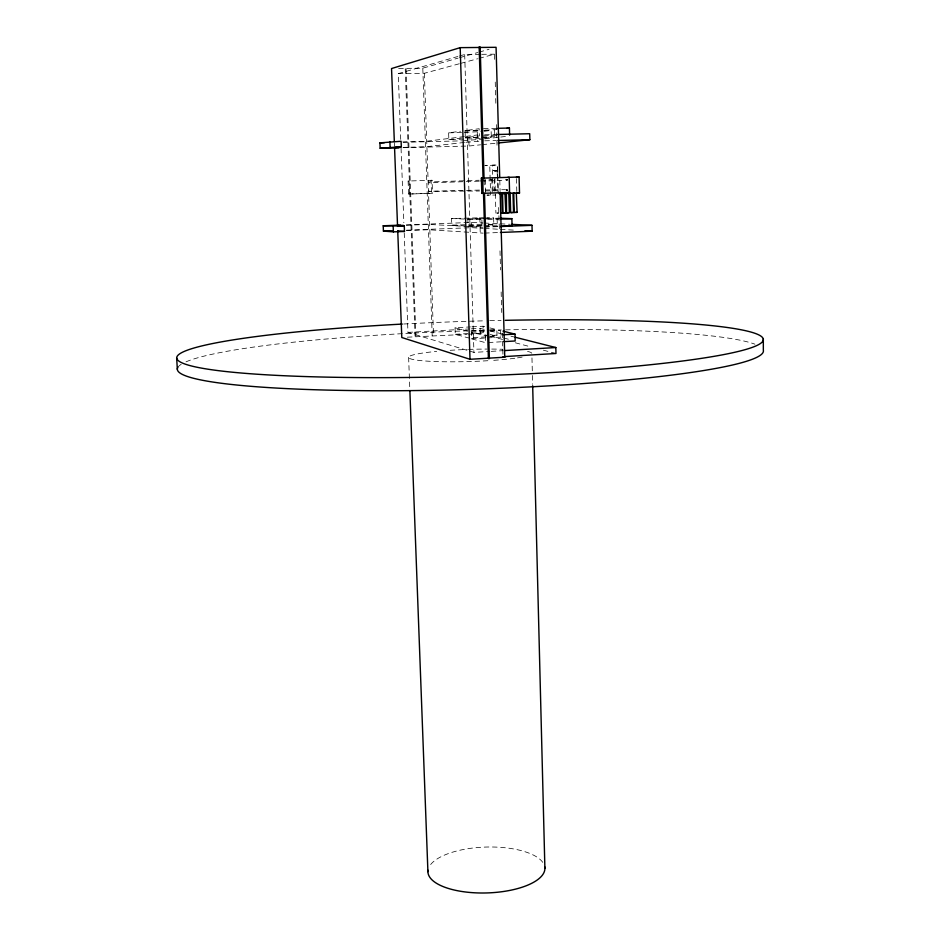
<?xml version="1.0" encoding="UTF-8"?>
<svg xmlns="http://www.w3.org/2000/svg" width="940" height="940" viewBox="0 0 940 940"><rect width="100%" height="100%" fill="white"/><g stroke="black" fill="none" stroke-linecap="round" stroke-linejoin="round"><path stroke-width="0.7" stroke-dasharray="4.7 3.53" d="M479.471 190.08L428.405 191.314L479.494 191.02M479.212 181.185L428.511 182.865L428.452 182.008L479.177 180.233M428.875 191.725L428.793 190.879M428.429 182.019L428.593 182.854M400.722 139.414L398.255 73.637L457.768 56.494M459.155 56.095L464.689 54.497L480.281 54.332M398.642 68.467L422.8 68.162L458.027 58.127M459.437 57.728L477.755 52.523M479.165 52.123L489.023 49.315M398.255 73.637L424.351 73.285L459.402 63.732M460.8 63.344L477.626 58.762M479.024 58.386L494.452 54.179L494.652 61.523M480.234 138.591L448.85 139.613L448.627 132.846L460.459 131.248M465.265 136.218L465.089 130.625L479.153 128.721L479.365 135.912L465.312 137.616L497.507 136.594M464.372 132.481L482.796 131.471M484.182 131.294L491.115 130.401L491.315 137.31L481.621 138.439M484.77 130.167L497.307 129.602M464.313 136.57L425.373 141.388L402.814 141.94M465.758 136.394L477.285 134.972M448.85 139.613L461.987 138.016L491.315 137.31M463.056 140.824L483.372 139.026M484.817 138.862L499.305 137.205M500.75 137.04L506.543 136.371M464.501 142.445L425.573 146.804L403.013 147.38M465.935 142.292L483.289 140.859M403.471 147.686L469.048 146.006L480.634 144.807M482.079 144.654L496.555 143.162M495.862 170.927L493.3 170.575L497.072 170.481M404.235 232.967L407.96 332.372L473.936 352.382L489.822 351.443M491.256 351.36L502.806 350.679M407.337 337.19L467.133 334.311M468.59 334.229L480.27 333.571L488.683 335.791M485.346 335.791L485.545 342.689L471.598 338.811L471.387 332.09L485.346 335.791L502.277 334.828M489.963 327.919L496.837 329.623L497.025 336.273L468.296 337.895L455.242 334.276L455.031 327.766L470.47 326.909M471.598 338.811L486.039 337.989M487.484 337.906L500.491 337.166L509.832 339.599M488.365 342.536L502.477 341.714M471.868 326.838L483.089 326.215L488.589 327.578M407.96 332.372L469.882 328.941M471.351 328.859L480.117 328.377L488.53 330.504M470.964 331.056L488.213 330.105M489.646 330.022L496.837 329.623M471.387 332.09L488.73 331.127M490.175 331.045L500.303 330.481L500.491 337.166M455.242 334.276L483.289 332.701L483.089 326.215M494.252 171.01L496.661 170.904M496.673 213.063L497.683 213.086M406.515 230.594L428.476 229.736L483.125 233.143M484.57 233.096L498.987 232.521M408.113 181.02L409.076 180.974L409.558 194.028L432.529 193.276L432.083 180.268L408.113 181.02L408.583 194.04L409.558 194.028M432.083 180.268L431.061 180.304L431.519 193.287L432.529 193.276M406.35 224.895L471.41 222.428L482.949 222.98M406.315 225.248L428.288 224.413L482.949 227.233M485.346 217.669L451.447 218.515L451.658 225.165L482.784 224.225M482.197 225.224L464.76 225.894L451.658 225.165M488.013 225.001L493.829 224.778L493.629 217.986L486.732 217.728M485.404 218.55L467.862 219.208L468.073 226.082L482.69 225.518M484.147 225.459L499.986 225.083M484.946 226.74L499.222 226.188M406.538 230.194L471.575 227.668L483.113 228.338M484.394 227.175L498.823 226.611M497.777 213.075L498.752 213.016L497.471 213.039M467.462 218.961L493.629 217.986M486.873 218.491L499.798 218.209M467.862 219.208L486.156 219.631M487.59 219.572L499.022 219.149M496.884 170.916L496.308 170.916M480.622 180.186L492.207 179.775M480.657 181.138L503.828 180.363M408.583 194.04L431.519 193.287M489.388 195.038L486.944 195.121L495.65 195.038M496.978 170.446L496.273 170.469M496.014 170.516L494.24 170.563M496.003 170.951L494.675 170.998M403.26 142.292L461.599 140.859M484.746 140.812L496.39 140.53M465.089 130.625L479.142 130.296M464.701 131.001L482.314 130.601M483.783 130.566L491.115 130.401M448.627 132.846L462.95 132.517M484.57 134.796L497.683 134.479M483.689 135.806L496.661 135.501M483.477 128.615L496.461 128.322M485.263 189.986L505.532 189.657M485.287 190.938L499.774 190.738M481.691 54.32L494.452 54.179M451.447 218.515L464.548 219.067M484.394 223.05L498.823 223.732M500.268 223.802L510.361 224.284M488.306 224.496L493.829 224.778M468.073 226.082L482.091 226.857L481.879 219.796M484.558 228.432L498.976 229.266M500.421 229.348L516.283 230.276M489.928 330.868L502.548 334.053M510.961 336.191L513.769 336.896M490.163 334.487L497.025 336.273M490.081 336.156L502.7 339.469M515.32 342.795L529.337 346.484M543.355 350.173L554.577 353.123M455.031 327.766L468.085 331.221M401.051 148.179L403.848 222.733M408.618 357.318L409.828 389.56M394.377 143.103L394.506 146.229M406.092 68.796L415.903 336.168M405.234 68.82L415.069 336.191M424.351 73.285L433.54 336.191M422.8 68.162L432.2 335.803M480.117 328.377L480.27 333.571M468.884 140.683L469.048 146.006M471.41 222.428L471.575 227.668M464.689 54.497L473.936 352.382M494.416 179.223L494.746 190.902M493.054 190.844L492.313 165.158L497.272 165.017L484.852 165.628L489.752 165.487L490.61 195.003M491.855 179.317L492.266 193.851M485.263 179.693L485.674 193.758M484.1 180.175L484.276 186.026M477.262 132.188L477.473 141M479.823 217.469L480.023 224.084M480.07 227.339L480.246 233.261M499.798 180.327L500.08 190.562M495.239 82.074L495.85 104.082M496.438 124.632L497.013 145.183M497.636 167.203L498.212 192.23M498.635 207.493L499.375 228.855M499.998 250.863L500.527 269.945M501.149 291.964L501.737 312.515M502.312 333.065L502.912 354.274M497.319 166.439L498.047 192.101M497.166 170.904L497.319 176.321M494.605 129.943L494.804 136.899M497.107 218.115L497.307 224.954M494.898 177.754L495.274 190.867M495.356 193.781L495.909 213.11M531.97 357.917L532.381 374.038M532.416 375.507L532.639 384.307M516.46 178.553L516.812 191.584M177.825 367.47A293.186 29.305 -1.8 0 1 181.173 364.332M186.014 361.829A293.186 29.305 -1.8 0 1 470.212 330.751M471.622 330.704A293.186 29.305 -1.8 0 1 485.792 330.304M490.034 330.198A293.186 29.305 -1.8 0 1 501.337 329.94M505.567 329.858A293.186 29.305 -1.8 0 1 754.914 344.193M403.707 324.006A293.515 27.46 -1.8 0 1 485.51 320.787M489.752 320.669A293.515 27.46 -1.8 0 1 501.067 320.411M522.123 357.106A61.652 6.075 -1.8 0 1 517.435 357.882M514.791 358.257A61.652 6.075 -1.8 0 1 491.679 360.478M487.884 360.713A61.652 6.075 -1.8 0 1 414.305 359.738A61.652 6.075 -1.8 0 1 436.701 351.384M450.154 350.315A61.652 6.075 -1.8 0 1 467.239 349.457M468.484 349.41A61.652 6.075 -1.8 0 1 486.967 349.069M491.714 349.069A61.652 6.075 -1.8 0 1 502.923 349.269M527.54 351.419A61.652 6.075 -1.8 0 1 531.852 353.511M430.661 864.53A58.515 22.948 -1.8 0 1 487.813 847.011A58.515 22.948 -1.8 0 1 542.944 862.603"/><path stroke-width="1.41" d="M499.716 177.401L496.073 47.306L460.189 47.646L391.545 68.55L394.33 141.635M399.089 147.792L380.148 148.273L379.936 142.868L401.098 141.27L401.31 146.793L394.553 147.592L398.783 147.486M506.742 128.381L509.433 128.028L509.621 135.184M380.148 148.273L401.31 146.793M498.012 143.009L529.866 139.708L529.714 133.727L497.683 134.479M479.329 47.024L479.647 47.082M502.301 212.898L501.267 212.957M503.323 193.499L502.524 193.534L503.006 212.851L505.861 212.757L504.956 193.464M505.826 212.769L504.792 212.828M506.437 193.417L506.531 212.722L509.374 212.628L508.787 193.334M509.339 212.651L508.317 212.699M510.138 193.287L510.667 212.569L512.006 212.558M514.697 193.147L513.769 193.158L514.227 212.44L517.071 212.346L516.107 212.405M504.404 356.589L555.975 353.487L555.834 347.541L515.167 337.248M397.726 230.805L401.791 337.507L470 359.291L504.757 357.2L500.127 192.018M504.24 350.596L555.834 347.541M503.687 334.746L514.991 334.111L515.167 340.985L503.887 341.631M501.748 193.57L502.383 212.898L501.49 212.898M512.981 193.194L513.546 212.487M516.319 193.088L517.118 212.358M510.49 193.264L511.043 193.264M500.433 232.462L532.146 231.193L532.005 225.33L511.807 224.355M481.374 178.165L482.69 178.118L483.137 193.334L481.832 193.346L481.374 178.165L519.091 177.002L519.514 193.005L499.187 193.687M507.812 177.355L509.186 177.296L509.586 192.453L481.832 193.346M516.424 177.108L519.091 177.002M512.653 212.487L513.51 212.475L511.736 212.569M403.389 225.353L397.526 225.577L404.271 226.011L404.482 231.44L393.378 231.875L383.426 231.087L383.214 225.776L400.558 225.118M383.214 225.776L404.271 226.011M502.078 226.082L512.065 225.694L511.877 218.667L501.138 218.256M383.426 231.087L392.098 230.758M500.268 226.552L532.005 225.33M500.444 219.091L511.877 218.667M504.298 212.792L503.1 212.863M508.082 212.651L507.424 212.722M379.936 142.868L384.307 142.763M497.848 140.495L529.866 139.708M515.132 212.44L514.274 212.452M497.895 128.298L509.433 128.028M511.395 212.569L510.726 212.581M507.259 212.722L506.625 212.734M508.223 192.477L509.586 192.453M519.514 193.005L516.847 193.029M524.943 230.782L532.146 231.193M397.726 230.934L404.482 231.44M502.971 331.139L514.991 334.111M502.971 356.671L504.757 357.2M176.661 357.987L177.343 369.349M389.9 141.541L390.112 147.075M393.167 226.434L393.378 231.875M409.887 391.028L427.912 871.674M394.553 147.486L397.561 226.422M460.189 47.646L470 359.291M480.164 47.024L484.053 178.706M484.488 193.334L489.376 358.68M479.165 47.059L483.066 178.741M483.501 193.37L488.401 358.704M532.674 385.776L544.894 868.231M763.315 338.917L763.339 350.256A293.186 29.305 -1.8 0 1 465.359 389.524A293.186 29.305 -1.8 0 1 177.825 367.47M505.297 320.329A293.515 27.46 -1.8 0 1 723.683 354.591A293.515 27.46 -1.8 0 1 234.483 372.404A293.515 27.46 -1.8 0 1 402.32 324.077M544.742 866.798A58.515 22.948 -1.8 0 1 486.826 892.941A58.515 22.948 -1.8 0 1 428.017 870.229M506.237 179.728L507.177 179.822L506.237 179.728M506.531 190.091L507.459 190.209L506.531 190.056"/></g></svg>
